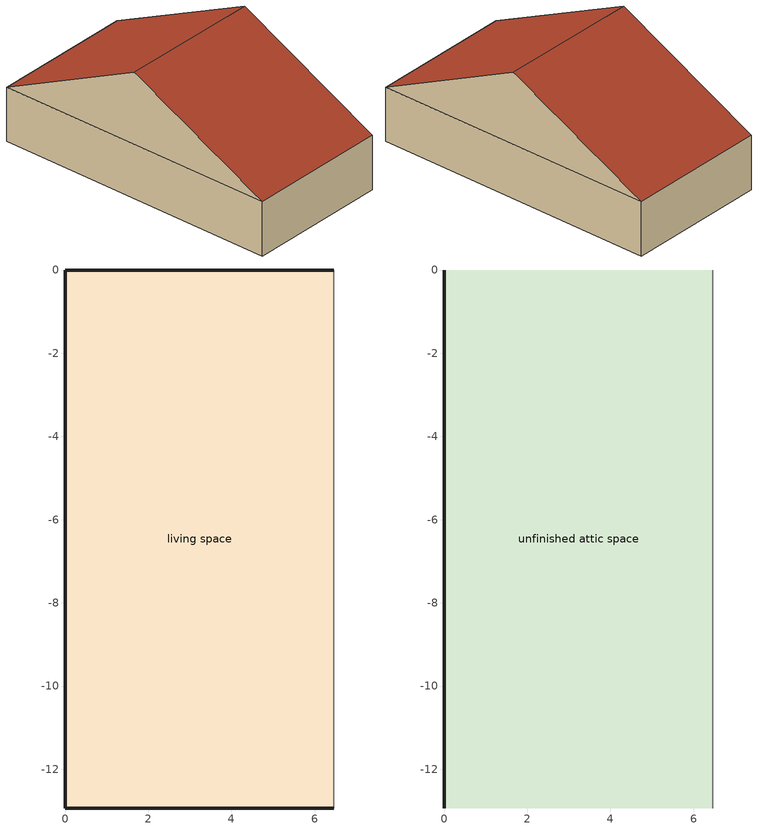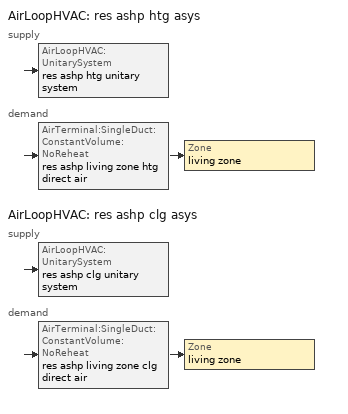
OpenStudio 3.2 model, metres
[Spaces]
living space
 floor foundation: 0,-12.93 0,0 6.47,0 6.47,-12.93 z0
 wall outside: 6.47,0 0,0 0,-12.93 6.47,-12.93 z0:2.44
 wall adiabatic: 6.47,-12.93 6.47,0 z0:2.44
unfinished attic space
 floor to living space: 0,-12.93 0,0 6.47,0 6.47,-12.93 z2.44
 wall outside: 0,-6.47,5.67 0,0,2.44 0,-12.93,2.44
 wall adiabatic: 6.47,-6.47,5.67 6.47,-12.93,2.44 6.47,0,2.44
 roof outside: 0,-6.47,5.67 6.47,-6.47,5.67 6.47,0,2.44 0,0,2.44; 6.47,-6.47,5.67 0,-6.47,5.67 0,-12.93,2.44 6.47,-12.93,2.44
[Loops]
AirLoopHVAC 'res ashp htg asys'
 supply: AirLoopHVAC:UnitarySystem 'res ashp htg unitary system'
 demand: AirTerminal:SingleDuct:ConstantVolume:NoReheat 'res ashp living zone htg direct air' > Zone 'living zone'
AirLoopHVAC 'res ashp clg asys'
 supply: AirLoopHVAC:UnitarySystem 'res ashp clg unitary system'
 demand: AirTerminal:SingleDuct:ConstantVolume:NoReheat 'res ashp living zone clg direct air' > Zone 'living zone'
[Site]
Denver Intl Ap_CO_USA: Latitude {deg}=39.83; Longitude {deg}=-104.65; Time Zone {hr}=-7; Elevation {m}=1650
[ClimateZones]
Climate Zone Institution Name 1=Building America; Climate Zone Document Year 1=0; Climate Zone Value 1=Cold
[Site:WaterMainsTemperature]
Calculation Method=Correlation; Annual Average Outdoor Air Temperature {C}=10.8753; Maximum Difference In Monthly Average Outdoor Air Temperatures {deltaC}=23.1524
[Site:GroundTemperature:Deep]
10.8753, 10.8753, 10.8753, 10.8753, 10.8753, 10.8753, 10.8753, 10.8753, 10.8753, 10.8753, 10.8753, 10.8753
[Building]
Building 1: North Axis {deg}=0; Standards Number of Stories=1; Standards Number of Above Ground Stories=1; Standards Building Type=singlefamilyattached; Standards Number of Living Units=4
[ThermalZone] Use Ideal Air Loads=No
Name | Thermostat
living zone | living zone temperature setpoint
unfinished attic zone
[Sizing:Zone] Zone Cooling Design Supply Air Temperature Input Method=SupplyAirTemperature; Zone Cooling Design Supply Air Temperature {C}=14; Zone Cooling Design Supply Air Temperature Difference {deltaC}=11.11; Zone Heating Design Supply Air Temperature Input Method=SupplyAirTemperature; Zone Heating Design Supply Air Temperature {C}=40; Zone Heating Design Supply Air Temperature Difference {deltaC}=11.11; Zone Cooling Design Supply Air Humidity Ratio {kg-H2O/kg-air}=0.0085; Zone Heating Design Supply Air Humidity Ratio {kg-H2O/kg-air}=0.008; Cooling Design Air Flow Method=DesignDay; Heating Design Air Flow Method=DesignDay; Account for Dedicated Outdoor Air System=No; Dedicated Outdoor Air System Control Strategy=NeutralSupplyAir; Dedicated Outdoor Air Low Setpoint Temperature for Design {C}=autosize; Dedicated Outdoor Air High Setpoint Temperature for Design {C}=autosize
living zone; unfinished attic zone
[Zone equipment]
living zone: res ashp living zone htg direct air, res ashp living zone clg direct air
[Space]
Name | Space Type | Thermal Zone | Building Unit
living space | Space Type 1 | living zone | unit 1
unfinished attic space | Space Type 2 | unfinished attic zone
[SpaceType]
Name | Standards Space Type
Space Type 1 | living
Space Type 2 | unfinished attic
[BuildingUnit]
unit 1: Building Unit Type=Residential
[External:File]
8760.csv: File=8760.csv
[People:Definition]
res occupants|living space: Number of People Calculation Method=People; Number of People {people}=3.39; Fraction Radiant=0.319734; Sensible Heat Fraction=0.573; Carbon Dioxide Generation Rate {m3/s-W}=0; Enable ASHRAE 55 Comfort Warnings=No; Mean Radiant Temperature Calculation Type=ZoneAveraged
[People]
res occupants|living space: People Definition=res occupants|living space; Space or SpaceType=living space; Number of People Schedule=occupants; Activity Level Schedule=res occupants activity schedule; Multiplier=1
[Coil:Heating:DX:SingleSpeed]
res ashp htg coil: Availability Schedule=Always On Discrete; Rated Total Heating Capacity {W}=Autosize; Rated COP {W/W}=3.33368; Rated Air Flow Rate {m3/s}=Autosize; Rated Supply Fan Power Per Volume Flow Rate {W/(m3/s)}=773.391; Total Heating Capacity Function of Temperature Curve=HP_Heat-Cap-fT1; Total Heating Capacity Function of Flow Fraction Curve=HP_Heat-CAP-fFF1; Energy Input Ratio Function of Temperature Curve=HP_Heat-EIR-fT1; Energy Input Ratio Function of Flow Fraction Curve=HP_Heat-EIR-fFF1; Part Load Fraction Correlation Curve=HP_Heat-PLF-fPLR1; Defrost Energy Input Ratio Function of Temperature Curve=DefrostEIR; Minimum Outdoor Dry-Bulb Temperature for Compressor Operation {C}=-17.7778; Maximum Outdoor Dry-Bulb Temperature for Defrost Operation {C}=4.44444; Crankcase Heater Capacity {W}=20; Maximum Outdoor Dry-Bulb Temperature for Crankcase Heater Operation {C}=12.7778; Defrost Strategy=ReverseCycle; Defrost Control=Timed; Defrost Time Period Fraction=0.166667; Resistive Defrost Heater Capacity {W}=2000
[Coil:Heating:Electric]
res ashp supp heater: Availability Schedule=Always On Discrete; Efficiency=1
[Fan:OnOff] Availability Schedule=Always On Discrete; Fan Total Efficiency=0.75; Pressure Rise {Pa}=794.58; Maximum Flow Rate {m3/s}=autosize; Motor Efficiency=1; Motor In Airstream Fraction=1
Name | Fan Power Ratio Function of Speed Ratio Curve | Fan Efficiency Ratio Function of Speed Ratio Curve
res ashp htg supply fan | Fan On Off Power Curve | Fan On Off Efficiency Curve
res ashp clg supply fan | Fan On Off Power Curve 1 | Fan On Off Efficiency Curve 1
[AirLoopHVAC:UnitarySystem] Control Type=Load; Controlling Zone or Thermostat Location=living zone; Dehumidification Control Type=None; Availability Schedule=Always On Discrete; Fan Placement=BlowThrough; Supply Air Fan Operating Mode Schedule=Always Off Discrete; DX Heating Coil Sizing Ratio=1; Use DOAS DX Cooling Coil=No; DOAS DX Cooling Coil Leaving Minimum Air Temperature {C}=2; Latent Load Control=SensibleOnlyLoadControl; Supply Air Flow Rate During Cooling Operation {m3/s}=Autosize; Supply Air Flow Rate During Heating Operation {m3/s}=Autosize; Supply Air Flow Rate When No Cooling or Heating is Required {m3/s}=0; Maximum Supply Air Temperature {C}=76.6667; Maximum Outdoor Dry-Bulb Temperature for Supplemental Heater Operation {C}=4.44444; Maximum Cycling Rate {cycles/hr}=2.5; Heat Pump Time Constant {s}=60; Fraction of On-Cycle Power Use=0.01; Heat Pump Fan Delay Time {s}=60; Ancilliary On-Cycle Electric Power {W}=0; Ancilliary Off-Cycle Electric Power {W}=0
Name | Supply Fan | Heating Coil | Supplemental Heating Coil | Cooling Coil
res ashp htg unitary system | res ashp htg supply fan | res ashp htg coil | res ashp supp heater
res ashp clg unitary system | res ashp clg supply fan |  |  | res ashp clg coil
[AirLoopHVAC] Availability Schedule=Always On Discrete; Design Supply Air Flow Rate {m3/s}=autosize; Design Return Air Flow Fraction of Supply Air Flow=1
res ashp htg asys; res ashp clg asys
[Sizing:System] Type of Load to Size On=Sensible; Design Outdoor Air Flow Rate {m3/s}=Autosize; Central Heating Maximum System Air Flow Ratio=0.3; Preheat Design Temperature {C}=7; Preheat Design Humidity Ratio {kg-H2O/kg-Air}=0.008; Precool Design Temperature {C}=12.8; Precool Design Humidity Ratio {kg-H2O/kg-Air}=0.008; Central Cooling Design Supply Air Temperature {C}=12.8; Central Heating Design Supply Air Temperature {C}=16.7; Sizing Option=NonCoincident; 100% Outdoor Air in Cooling=Yes; 100% Outdoor Air in Heating=Yes; Central Cooling Design Supply Air Humidity Ratio {kg-H2O/kg-Air}=0.0085; Central Heating Design Supply Air Humidity Ratio {kg-H2O/kg-Air}=0.008; Cooling Design Air Flow Method=DesignDay; Cooling Design Air Flow Rate {m3/s}=0; Heating Design Air Flow Method=DesignDay; Heating Design Air Flow Rate {m3/s}=0; System Outdoor Air Method=ZoneSum; Zone Maximum Outdoor Air Fraction=1; Cooling Supply Air Flow Rate Per Floor Area {m3/s-m2}=0.00996765; Cooling Fraction of Autosized Cooling Supply Air Flow Rate=1; Cooling Supply Air Flow Rate Per Unit Cooling Capacity {m3/s-W}=3.94755e-05; Heating Supply Air Flow Rate Per Floor Area {m3/s-m2}=0.00996765; Heating Fraction of Autosized Heating Supply Air Flow Rate=1; Heating Fraction of Autosized Cooling Supply Air Flow Rate=1; Heating Supply Air Flow Rate Per Unit Heating Capacity {m3/s-W}=3.15882e-05; Cooling Design Capacity Method=CoolingDesignCapacity; Cooling Design Capacity {W}=autosize; Cooling Design Capacity Per Floor Area {W/m2}=234.7; Fraction of Autosized Cooling Design Capacity=1; Heating Design Capacity Method=HeatingDesignCapacity; Heating Design Capacity {W}=autosize; Heating Design Capacity Per Floor Area {W/m2}=157; Fraction of Autosized Heating Design Capacity=1; Central Cooling Capacity Control Method=OnOff
res ashp htg asys; res ashp clg asys
[AirTerminal:SingleDuct:ConstantVolume:NoReheat] Availability Schedule=Always On Discrete; Maximum Air Flow Rate {m3/s}=AutoSize
res ashp living zone htg direct air; res ashp living zone clg direct air
[Coil:Cooling:DX:SingleSpeed]
res ashp clg coil: Availability Schedule=Always On Discrete; Rated Total Cooling Capacity {W}=autosize; Rated Sensible Heat Ratio=0.740612; Rated COP {W/W}=4.07538; Rated Air Flow Rate {m3/s}=autosize; Rated Evaporator Fan Power Per Volume Flow Rate {W/(m3/s)}=773.391; Total Cooling Capacity Function of Temperature Curve=Cool-Cap-fT1; Total Cooling Capacity Function of Flow Fraction Curve=Cool-Cap-fFF1; Energy Input Ratio Function of Temperature Curve=Cool-EIR-fT1; Energy Input Ratio Function of Flow Fraction Curve=Cool-EIR-fFF1; Part Load Fraction Correlation Curve=Cool-PLF-fPLR1; Minimum Outdoor Dry-Bulb Temperature for Compressor Operation {C}=-25; Nominal Time for Condensate Removal to Begin {s}=1000; Ratio of Initial Moisture Evaporation Rate and Steady State Latent Capacity=1.5; Maximum Cycling Rate {cycles/hr}=3; Latent Capacity Time Constant {s}=45; Condenser Type=AirCooled; Evaporative Condenser Effectiveness=0; Evaporative Condenser Air Flow Rate {m3/s}=Autosize; Evaporative Condenser Pump Rated Power Consumption {W}=Autosize; Crankcase Heater Capacity {W}=0; Maximum Outdoor Dry-Bulb Temperature for Crankcase Heater Operation {C}=0; Basin Heater Capacity {W/K}=0; Basin Heater Setpoint Temperature {C}=10
[ThermostatSetpoint:DualSetpoint]
living zone temperature setpoint: Heating Setpoint Temperature Schedule=res heating setpoint; Cooling Setpoint Temperature Schedule=res cooling setpoint
[Schedule:File]
occupants: External File=8760.csv; Column Number=1; Rows to Skip at Top=1; Number of Hours of Data=8760; Minutes per Item=60
[Schedule:Constant]
Name | Value
res occupants activity schedule | 112.539
Always On Discrete | 1
Always Off Discrete | 0
[Curve:Biquadratic]
Name | Coefficient1 Constant | Coefficient2 x | Coefficient3 x**2 | Coefficient4 y | Coefficient5 y**2 | Coefficient6 x*y | Minimum Value of x | Maximum Value of x | Minimum Value of y | Maximum Value of y
DefrostEIR | 0.1528 | 0 | 0 | 0 | 0 | 0 | -100 | 100 | -100 | 100
HP_Heat-Cap-fT1 | 0.878144 | -0.00291486 | -3.3372e-05 | 0.0223867 | 0.000163944 | -2.187e-05 | -100 | 100 | -100 | 100
HP_Heat-EIR-fT1 | 0.716518 | 0.0102759 | 0.000460734 | -0.00648037 | 0.000456354 | -0.00069764 | -100 | 100 | -100 | 100
Cool-Cap-fT1 | 1.55736 | -0.0744482 | 0.0030986 | 0.00145958 | -4.1148e-05 | -0.000426714 | 13.88 | 23.88 | 18.33 | 51.66
Cool-EIR-fT1 | -0.350448 | 0.11681 | -0.00339951 | -0.00122609 | 0.000600809 | -0.000466884 | 13.88 | 23.88 | 18.33 | 51.66
[Curve:Quadratic] Minimum Value of x=0
Name | Coefficient1 Constant | Coefficient2 x | Coefficient3 x**2 | Maximum Value of x | Minimum Curve Output | Maximum Curve Output
HP_Heat-PLF-fPLR1 | 0.89 | 0.11 | 0 | 1 | 0.7 | 1
HP_Heat-CAP-fFF1 | 0.694045 | 0.474208 | -0.168253 | 2 | 0 | 2
HP_Heat-EIR-fFF1 | 2.18542 | -1.94283 | 0.757409 | 2 | 0 | 2
Cool-PLF-fPLR1 | 0.93 | 0.07 | 0 | 1 | 0.7 | 1
Cool-Cap-fFF1 | 0.718664 | 0.417974 | -0.136638 | 2 | 0 | 2
Cool-EIR-fFF1 | 1.14349 | -0.13944 | -0.00404779 | 2 | 0 | 2
[Curve:Exponent] Coefficient1 Constant=1; Coefficient2 Constant=0; Coefficient3 Constant=0; Minimum Value of x=0; Maximum Value of x=1
Fan On Off Power Curve; Fan On Off Power Curve 1
[Curve:Cubic] Coefficient1 Constant=1; Coefficient2 x=0; Coefficient3 x**2=0; Coefficient4 x**3=0; Minimum Value of x=0; Maximum Value of x=1
Fan On Off Efficiency Curve; Fan On Off Efficiency Curve 1
[Schedule:Ruleset]
Name | Default Day Schedule | Summer Design Day Schedule | Winter Design Day Schedule
res heating setpoint | Schedule Day 5 | res heating setpoint summer design | res heating setpoint winter design
res cooling setpoint | Schedule Day 6 | res cooling setpoint summer design | res cooling setpoint winter design
[Schedule:Day]
Schedule Day 5; Schedule Day 6: 24, 0, 0
res heating setpoint allday1; res heating setpoint allday2; res heating setpoint allday3; res heating setpoint allday4; res heating setpoint allday5; res heating setpoint allday6; res heating setpoint allday7; res heating setpoint allday8; res heating setpoint allday9; res heating setpoint allday10; res heating setpoint allday11; res heating setpoint allday12: 24, 0, 21.6667
res heating setpoint winter design; res cooling setpoint winter design: 24, 0, 21.1111
res heating setpoint summer design; res cooling setpoint summer design: 24, 0, 23.8889
res cooling setpoint allday1; res cooling setpoint allday2; res cooling setpoint allday3; res cooling setpoint allday4; res cooling setpoint allday5; res cooling setpoint allday6; res cooling setpoint allday7; res cooling setpoint allday8; res cooling setpoint allday9; res cooling setpoint allday10; res cooling setpoint allday11; res cooling setpoint allday12: 24, 0, 24.4444
[Schedule:Rule] Apply Sunday=Yes; Apply Monday=Yes; Apply Tuesday=Yes; Apply Wednesday=Yes; Apply Thursday=Yes; Apply Friday=Yes; Apply Saturday=Yes; Date Specification Type=DateRange; Start Day=1
Name | Schedule Ruleset | Rule Order | Day Schedule | Start Month | End Month | End Day
res heating setpoint allday rule1 | res heating setpoint | 11 | res heating setpoint allday1 | 1 | 1 | 31
res heating setpoint allday rule2 | res heating setpoint | 10 | res heating setpoint allday2 | 2 | 2 | 28
res heating setpoint allday rule3 | res heating setpoint | 9 | res heating setpoint allday3 | 3 | 3 | 31
res heating setpoint allday rule4 | res heating setpoint | 8 | res heating setpoint allday4 | 4 | 4 | 30
res heating setpoint allday rule5 | res heating setpoint | 7 | res heating setpoint allday5 | 5 | 5 | 31
res heating setpoint allday rule6 | res heating setpoint | 6 | res heating setpoint allday6 | 6 | 6 | 30
res heating setpoint allday rule7 | res heating setpoint | 5 | res heating setpoint allday7 | 7 | 7 | 31
res heating setpoint allday rule8 | res heating setpoint | 4 | res heating setpoint allday8 | 8 | 8 | 31
res heating setpoint allday rule9 | res heating setpoint | 3 | res heating setpoint allday9 | 9 | 9 | 30
res heating setpoint allday rule10 | res heating setpoint | 2 | res heating setpoint allday10 | 10 | 10 | 31
res heating setpoint allday rule11 | res heating setpoint | 1 | res heating setpoint allday11 | 11 | 11 | 30
res heating setpoint allday rule12 | res heating setpoint | 0 | res heating setpoint allday12 | 12 | 12 | 31
res cooling setpoint allday rule1 | res cooling setpoint | 11 | res cooling setpoint allday1 | 1 | 1 | 31
res cooling setpoint allday rule2 | res cooling setpoint | 10 | res cooling setpoint allday2 | 2 | 2 | 28
res cooling setpoint allday rule3 | res cooling setpoint | 9 | res cooling setpoint allday3 | 3 | 3 | 31
res cooling setpoint allday rule4 | res cooling setpoint | 8 | res cooling setpoint allday4 | 4 | 4 | 30
res cooling setpoint allday rule5 | res cooling setpoint | 7 | res cooling setpoint allday5 | 5 | 5 | 31
res cooling setpoint allday rule6 | res cooling setpoint | 6 | res cooling setpoint allday6 | 6 | 6 | 30
res cooling setpoint allday rule7 | res cooling setpoint | 5 | res cooling setpoint allday7 | 7 | 7 | 31
res cooling setpoint allday rule8 | res cooling setpoint | 4 | res cooling setpoint allday8 | 8 | 8 | 31
res cooling setpoint allday rule9 | res cooling setpoint | 3 | res cooling setpoint allday9 | 9 | 9 | 30
res cooling setpoint allday rule10 | res cooling setpoint | 2 | res cooling setpoint allday10 | 10 | 10 | 31
res cooling setpoint allday rule11 | res cooling setpoint | 1 | res cooling setpoint allday11 | 11 | 11 | 30
res cooling setpoint allday rule12 | res cooling setpoint | 0 | res cooling setpoint allday12 | 12 | 12 | 31
